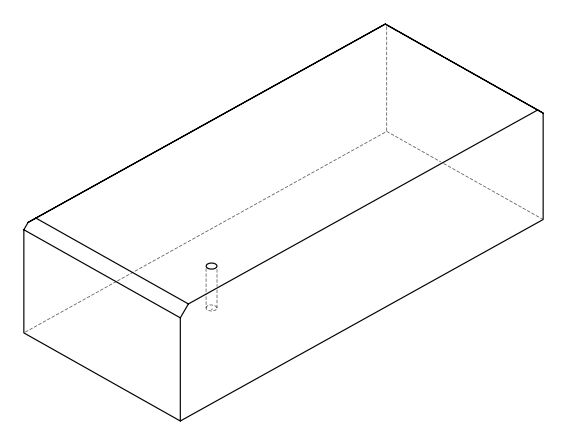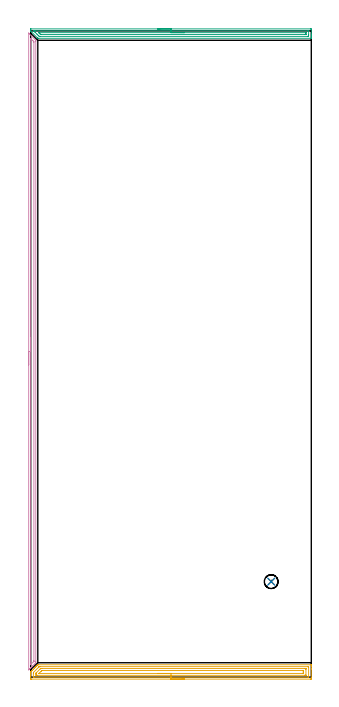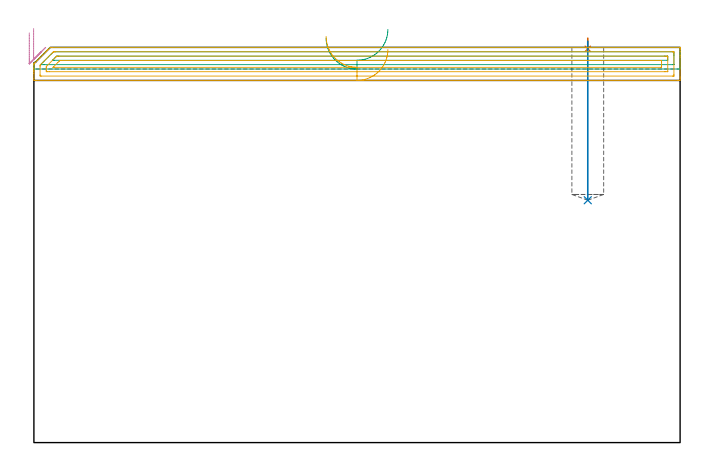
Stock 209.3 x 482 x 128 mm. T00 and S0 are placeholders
(PLAN: 5 operations, 2 tool changes, 20 min)
(1 SPOT_DRILL | STEP1POCKET | NXT0321_9005460120000 | 0.03 min | 1 mm3)
(2 DRILL_BLIND_HOLE_INTO_CENTER | STEP1POCKET | NXT0301_074 | 0.21 min | 3996 mm3)
(3 AREA_MILL | FG_CHAMFER_SURFACE | UGT0205_001 | 5.16 min | 5129 mm3)
(4 AREA_MILL_1 | FG_CHAMFER_SURFACE_1 | UGT0205_001 | 7.72 min | 6669 mm3)
(5 AREA_MILL_2 | FG_CHAMFER_SURFACE_2 | UGT0205_001 | 6.9 min | 11883 mm3)
(TOOL NXT0321_9005460120000 | NC Spot Drill, 142deg, 12mm, Carbide, Uncoated | D12 PA142 FL30 Z2)
(TOOL NXT0301_074 | Carbide Drill 10.3mm [860.1-1030-031A1-MM 2214] | D10.3 PA140 FL55 Z2)
(TOOL UGT0205_001 | Chamfer Mill 20 x 3 x 45 deg. | D20 FL50 Z2)
(OP 1 SPOT_DRILL)
G17 G21 G94 G90
T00 M6
G54
G17 G0 G90 X179.4 Y71.2 S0 M3
G43 Z138. H0
G94 G81 G98 Z127.557 F250. R131.
G80
M5
M2
(OP 2 DRILL_BLIND_HOLE_INTO_CENTER)
G17 G21 G94 G90
T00 M6
G54
G17 G0 G90 X179.4 Y71.2 S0 M3
G43 Z138. H1
G94 G81 G98 Z78.5 F250. R130.
G80
M5
M2
(OP 3 AREA_MILL)
G17 G21 G94 G90
T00 M6
G54
G17 G0 G90 X94.65 Y483.5 S1061 M3
G43 Z138. H0
Z131.
G94 G1 X94.688 Z130.128 F250.
X94.802 Z129.264
X94.991 Z128.412
X95.253 Z127.58
X95.587 Z126.774
X95.99 Z126.
X96.458 Z125.264
X96.99 Z124.572
X97.579 Z123.929
X98.222 Z123.34
X98.914 Z122.809
X99.65 Z122.34
X100.424 Z121.937
X101.23 Z121.603
X102.062 Z121.341
X102.914 Z121.152
X103.778 Z121.038
X104.65 Z121.
X208.687 Y483.499 Z121.001
X209.111 Y483.496 Z121.002
X209.29 Y483.492 Z121.005
X209.3 Y483.078 Z121.419
Y479.56 Z124.934
Y479.01 Z125.487
Y478.681 Z125.815
Y478.13 Z126.366
Y477.802 Z126.693
Y476.815 Z127.684
X209.29 Y476.506 Z127.993
X209.133 Y476.5 Z128.
X5.971
X5.305 Y476.501 Z127.987
X5.166 Y476.634 Z127.862
X5.102 Y476.697 Z127.802
X5.079 Y476.721 Z127.778
X0.167 Y481.633 Z122.866
X0.044 Y481.759 Z122.74
X0.01 Y481.797 Z122.702
X0. Y482.087 Z122.412
Y482.42 Z122.079
Y483.078 Z121.417
Y483.406 Z121.09
X0.003 Y483.491 Z121.005
X0.167 Y483.5 Z121.
X104.65
Y482.086 Z122.414
X206.901 Y482.085 Z122.415
X207.016
X207.262 Y482.08 Z122.42
X207.286 Y482.079 Z122.421
X207.291 Y482.064 Z122.436
X207.297 Y482.033 Z122.467
X207.299 Y482.002 Z122.498
X207.3 Y479.167 Z125.333
X207.298 Y478.681 Z125.819
X207.294 Y478.294 Z126.206
X207.28 Y477.921 Z126.579
X206.901 Y477.916 Z126.584
X206.785 Y477.915 Z126.585
X6.865
X6.749 Y477.916 Z126.584
X6.366 Y477.921 Z126.579
X5.972 Y478.289 Z126.211
X5.572 Y478.681 Z125.819
X5.079 Y479.171 Z125.329
X4.689 Y479.56 Z124.94
X3.292 Y480.957 Z123.543
X2.931 Y481.319 Z123.181
X2.399 Y481.853 Z122.647
X2.249 Y482.013 Z122.487
X2.189 Y482.079 Z122.421
X2.399 Y482.083 Z122.417
X2.515 Y482.085 Z122.415
X3.292 Y482.086 Z122.414
X104.65
Y480.672 Z123.828
X205.115 Y480.671 Z123.829
X205.193 Y480.67 Z123.83
X205.255 Y480.667 Z123.833
X205.288 Y480.665 Z123.835
X205.291 Y480.622 Z123.878
X205.297 Y480.44 Z124.06
X205.299 Y480.258 Z124.242
X205.296 Y479.56 Z124.94
X205.291 Y479.386 Z125.114
X205.282 Y479.335 Z125.165
X205.232 Y479.333 Z125.167
X205.115 Y479.331 Z125.169
X204.457 Y479.329 Z125.171
X204.222
X7.992
X7.758 Y479.33 Z125.17
X7.522 Y479.334 Z125.166
X7.374 Y479.337 Z125.163
X7.297 Y479.41 Z125.09
X7.141 Y479.56 Z124.94
X6.865 Y479.835 Z124.665
X6.263 Y480.44 Z124.06
X6.069 Y480.64 Z123.86
X6.047 Y480.664 Z123.836
X6.111 Y480.667 Z123.833
X6.237 Y480.67 Z123.83
X6.394 Y480.671 Z123.829
X6.629 Y480.672 Z123.828
X104.65
X105.522 Z123.867
X106.387 Z123.98
X107.238 Z124.169
X108.07 Z124.432
X108.876 Z124.765
X109.65 Z125.168
X110.386 Z125.637
X111.078 Z126.168
X111.721 Z126.757
X112.31 Z127.401
X112.842 Z128.093
X113.31 Z128.828
X113.713 Z129.602
X114.047 Z130.408
X114.309 Z131.24
X114.498 Z132.092
X114.612 Z132.957
X114.65 Z133.828
G0 Z138.
M5
M2
(OP 4 AREA_MILL_1)
G17 G21 G94 G90
T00 M6
G54
G17 G0 G90 X-1.5 Y232.85 S1061 M3
G43 Z138. H0
Z132.7
G94 G1 Y232.888 Z131.828 F250.
Y233.002 Z130.964
Y233.191 Z130.112
Y233.453 Z129.28
Y233.787 Z128.474
Y234.19 Z127.7
Y234.658 Z126.964
Y235.189 Z126.272
Y235.779 Z125.629
Y236.422 Z125.04
Y237.114 Z124.509
Y237.85 Z124.04
Y238.624 Z123.637
Y239.43 Z123.303
Y240.262 Z123.041
Y241.113 Z122.852
Y241.978 Z122.738
Y242.85 Z122.7
X-1.499 Y480.277 Z122.701
X-1.496 Y480.286 Z122.703
X-1.493 Y480.288 Z122.706
X-1.473 Y480.273 Z122.726
X-1.429 Y480.23 Z122.77
X-1.053 Y479.854 Z123.144
X3.793 Y475.007 Z127.992
X3.795 Y475.004 Z127.994
X3.798 Y474.993 Z127.995
X3.8 Y474.315 Z128.
Y11.385
X3.798 Y10.707 Z127.995
X3.795 Y10.696 Z127.994
X2.698 Y9.597 Z126.897
X1.357 Y8.257 Z125.556
X0.324 Y7.223 Z124.522
X0.122 Y7.021 Z124.319
X0.018 Y6.916 Z124.215
X-0.534 Y6.366 Z123.665
X-0.759 Y6.139 Z123.438
X-0.876 Y6.023 Z123.321
X-1.324 Y5.576 Z122.875
X-1.493 Y5.416 Z122.706
X-1.499 Y5.413 Z122.7
X-1.5 Y242.85
X-0.086 Z124.114
Y476.015
X-0.079 Y476.416 Z124.121
X-0.059 Y476.401 Z124.141
X-0.021 Y476.368 Z124.179
X0.015 Y476.334 Z124.215
X0.248 Y476.102 Z124.448
X1.591 Y474.76 Z125.791
X2.035 Y474.315 Z126.235
X2.185 Y474.162 Z126.385
X2.305 Y474.036 Z126.505
X2.379 Y473.957 Z126.579
X2.386 Y473.421 Z126.586
X2.385 Y12.279 Z126.585
X2.381 Y11.875 Z126.581
X2.379 Y11.776 Z126.579
X2.373 Y11.734 Z126.573
X2.347 Y11.706 Z126.547
X2.253 Y11.607 Z126.453
X2.035 Y11.385 Z126.235
X0.13 Y9.48 Z124.33
X0.036 Y9.387 Z124.236
X-0.057 Y9.3 Z124.143
X-0.074 Y9.287 Z124.126
X-0.079 Z124.121
X-0.081 Y9.325 Z124.119
X-0.085 Y9.509 Z124.115
X-0.086 Y242.85 Z124.114
Y243.721 Z124.152
Y244.586 Z124.266
Y245.438 Z124.455
Y246.27 Z124.717
Y247.076 Z125.051
Y247.85 Z125.454
Y248.586 Z125.923
Y249.278 Z126.454
Y249.921 Z127.043
Y250.51 Z127.686
Y251.041 Z128.378
Y251.51 Z129.114
Y251.913 Z129.888
Y252.247 Z130.694
Y252.509 Z131.526
Y252.698 Z132.378
Y252.812 Z133.243
Y252.85 Z134.114
G0 Z138.
M5
M2
(OP 5 AREA_MILL_2)
G17 G21 G94 G90
T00 M6
G54
G17 G0 G90 X114.65 Y-1.5 S1061 M3
G43 Z138. H0
Z127.3
G94 G1 X114.612 Z126.428 F250.
X114.498 Z125.564
X114.309 Z124.712
X114.047 Z123.88
X113.713 Z123.074
X113.31 Z122.3
X112.842 Z121.564
X112.31 Z120.872
X111.721 Z120.229
X111.078 Z119.64
X110.386 Z119.109
X109.65 Z118.64
X108.876 Z118.237
X108.07 Z117.903
X107.238 Z117.641
X106.386 Z117.452
X105.522 Z117.338
X104.65 Z117.3
X0.613
X0.126 Y-1.494 Z117.303
X0.009 Y-1.491 Z117.305
X0. Y-1.012 Z117.784
Y0.756 Z119.55
Y1.31 Z120.106
Y1.64 Z120.436
Y2.194 Z120.99
Y2.524 Z121.319
Y3.52 Z122.32
X0.007 Y3.85 Z122.649
X0.01 Y3.898 Z122.697
X0.167 Y4.064 Z122.864
X0.388 Y4.288 Z123.088
X1.06 Y4.96 Z123.759
X1.953 Y5.853 Z124.653
X2.846 Y6.746 Z125.546
X3.633 Y7.534 Z126.331
X3.739 Y7.641 Z126.437
X4.069 Y7.969 Z126.768
X4.295 Y8.195 Z126.995
X4.517 Y8.418 Z127.216
X4.632 Y8.534 Z127.33
X5.264 Y9.165 Z127.962
X5.3 Y9.205 Z127.994
X5.959 Y9.2 Z128.
X209.137
X209.29 Y9.205 Z127.995
X209.292 Y9.184 Z127.975
X209.3 Y8.836 Z127.635
Y8.489 Z127.288
Y7.828 Z126.623
Y6.614 Z125.411
Y6.06 Z124.854
Y-0.405 Z118.392
X209.296 Y-1.012 Z117.785
X209.291 Y-1.492 Z117.306
X209.174 Y-1.495 Z117.303
X208.687 Y-1.5 Z117.3
X104.65
Y-0.086 Z118.714
X2.356 Y-0.085 Z118.715
X2.01 Y-0.075 Z118.725
X2.005 Y0.033 Z118.833
X2.001 Y0.267 Z119.067
Y2.918 Z121.718
X2.01 Y3.408 Z122.208
X2.016 Y3.454 Z122.254
X2.049 Y3.494 Z122.294
X2.105 Y3.554 Z122.354
X5.971 Y7.422 Z126.222
X6.177 Y7.625 Z126.425
X6.278 Y7.722 Z126.522
X6.339 Y7.777 Z126.577
X6.44 Y7.78 Z126.58
X6.864 Y7.785 Z126.585
X6.907 Y7.786 Z126.586
X206.944 Y7.785 Z126.585
X207.29 Y7.775 Z126.575
X207.295 Y7.667 Z126.467
X207.299 Y7.434 Z126.234
Y0.361 Z119.161
X207.293 Y-0.035 Z118.765
X207.289 Y-0.08 Z118.72
X207.272 Y-0.082 Z118.718
X207.219 Y-0.085 Z118.715
X207.113 Y-0.086 Z118.714
X206.901
X104.65
Y1.328 Z120.128
X5.078 Y1.329 Z120.129
X4.499
X4.185 Y1.332 Z120.132
X4.081 Y1.336 Z120.136
X4.01 Y1.34 Z120.14
X4.006 Y1.456 Z120.256
X4.002 Y1.64 Z120.44
X4. Y1.823 Z120.623
X4.001 Y2.524 Z121.324
Y2.706 Z121.506
X4.008 Y2.891 Z121.691
X4.013 Y3.002 Z121.802
X4.058 Y3.05 Z121.85
X4.185 Y3.185 Z121.985
X7.061 Y6.06 Z124.86
X7.296 Y6.288 Z125.088
X7.363 Y6.351 Z125.151
X7.449 Y6.365 Z125.165
X7.758 Y6.368 Z125.168
X8.337 Y6.371 Z125.171
X204.222
X204.801
X205.115 Y6.367 Z125.167
X205.218 Y6.364 Z125.164
X205.29 Y6.359 Z125.159
X205.294 Y6.243 Z125.043
X205.298 Y6.06 Z124.86
X205.3 Y5.877 Z124.677
X205.299 Y1.457 Z120.257
X205.296 Y1.395 Z120.195
X205.29 Y1.348 Z120.148
X205.284 Y1.335 Z120.135
X205.271 Y1.334 Z120.134
X205.115 Y1.331 Z120.131
X204.536 Y1.329 Z120.129
X204.222 Y1.328 Z120.128
X104.65
Y2.743 Z121.543
X6.643
X6.34 Y2.745 Z121.545
X6.246 Y2.747 Z121.547
X6.216 Y2.749 Z121.549
X6.218 Y2.758 Z121.558
X6.252 Y2.798 Z121.598
X6.342 Y2.892 Z121.692
X7.741 Y4.292 Z123.092
X8.195 Y4.743 Z123.543
X8.35 Y4.894 Z123.694
X8.406 Y4.945 Z123.745
X8.483 Y4.95 Z123.75
X8.651 Y4.954 Z123.754
X8.872 Y4.957 Z123.757
X203.186
X203.239 Y4.955 Z123.755
X203.277 Y4.952 Z123.752
X203.29 Y4.949 Z123.749
X203.292 Y4.929 Z123.729
X203.297 Y4.726 Z123.526
X203.3 Y4.32 Z123.12
Y3.408 Z122.208
X203.296 Y2.98 Z121.78
X203.29 Y2.767 Z121.567
X203.287 Y2.749 Z121.549
X203.262 Y2.747 Z121.547
X203.204 Y2.744 Z121.544
X203.107 Y2.743 Z121.543
X104.65
X103.778 Z121.581
X102.914 Z121.695
X102.062 Z121.883
X101.23 Z122.146
X100.424 Z122.48
X99.65 Z122.882
X98.914 Z123.351
X98.222 Z123.882
X97.579 Z124.472
X96.99 Z125.115
X96.458 Z125.807
X95.99 Z126.543
X95.587 Z127.316
X95.253 Z128.122
X94.991 Z128.954
X94.802 Z129.806
X94.688 Z130.671
X94.65 Z131.543
G0 Z138.
M5
M2
